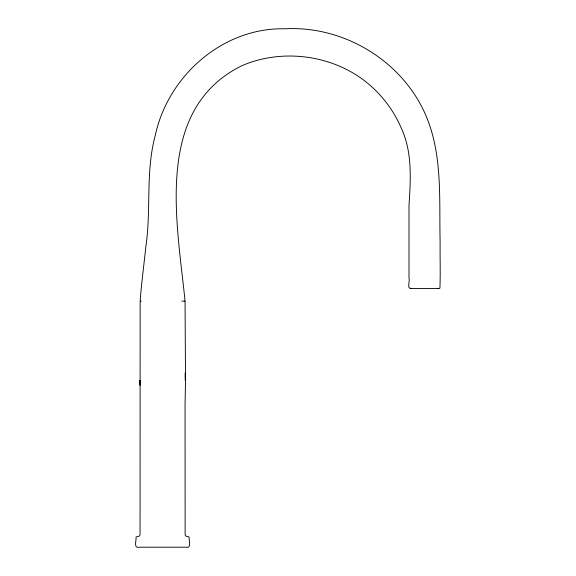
<?xml version="1.0" encoding="UTF-8"?>
<svg xmlns="http://www.w3.org/2000/svg" width="576" height="576" viewBox="0 0 576 576"><rect width="100%" height="100%" fill="white"/><g stroke="black" fill="none" stroke-linecap="round" stroke-linejoin="round"><path stroke-width="0.86" d="M411.25 288.259C406.361 289.728 410.256 280.066 408.989 278.251L408.989 205.618C410.616 179.762 412.567 152.676 401.414 128.426C392.976 108.49 378.958 91.015 361.368 78.401C327.247 54.13 279.778 49.054 241.423 65.916C153.785 109.75 177.055 221.573 185.04 300.888L184.766 301.032M410.458 288.504L438.653 288.504C439.114 288.497 439.675 288.461 439.934 288.022C440.51 272.714 439.927 257.227 440.122 241.855C439.106 200.563 442.728 156.888 426.816 117.727C404.186 62.05 344.758 25.481 284.947 28.8C222.84 27.317 167.796 75.996 155.203 135.734C145.411 171.878 151.33 209.693 145.872 246.434C143.986 264.578 141.538 282.658 140.155 300.845L140.429 300.989M141.199 301.075L140.141 301.543L140.062 534.658C139.961 537.005 137.275 536.09 136.066 537.077C136.548 540.209 133.157 548.77 139.306 547.2L185.89 547.2C192.038 548.77 188.647 540.209 189.137 537.077C187.92 536.09 185.234 537.005 185.134 534.658L185.062 404.194L185.515 380.599L185.054 301.234L181.8 301.111M438.653 288.504L437.861 288.259M185.155 373.061L185.364 380.599L185.314 375.444M139.961 385.085L139.86 380.448L139.961 385.085"/></g></svg>
